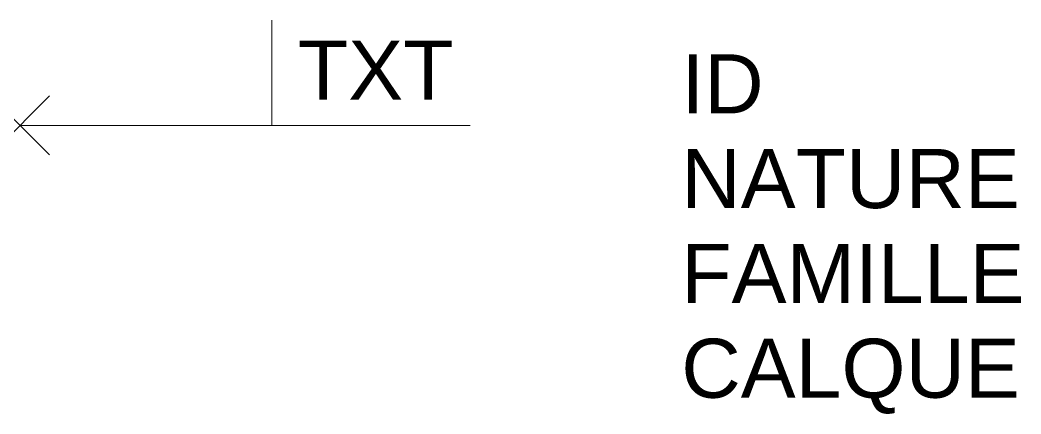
# Model space of a CAD drawing. Header units: metres. Extents: x 3120.49 to 3123.89, y 1766.11 to 1767.44.
import ezdxf

# ---------------------------------------------------------------- set-up
doc = ezdxf.new("R2010")
doc.units = ezdxf.units.M
doc.header["$PDMODE"] = 3
doc.header["$PDSIZE"] = 0.1
doc.linetypes.add('Socle_Continu', pattern=[2.5, 2.5, 0])
doc.layers.add('MOBUR_SCI', color=251, linetype='Socle_Continu', lineweight=13)
doc.styles.get("Standard").update_dxf_attribs({"font": 'arial.ttf'})

msp = doc.modelspace()

# ---------------------------------------------------------------- linework, layer by layer
at = {"layer": 'MOBUR_SCI', "linetype": 'Socle_Continu'}
msp.add_line((3121.3457, 1767.0836), (3120.4916, 1767.0836), dxfattribs=at)
at = {"layer": 'MOBUR_SCI', "linetype": 'Socle_Continu', "flags": 128}
msp.add_lwpolyline([(3122.0188, 1767.0836), (3121.3457, 1767.0836), (3121.3457, 1767.4406)], dxfattribs=at)
at = {"layer": 'MOBUR_SCI', "linetype": 'Socle_Continu'}
msp.add_point((3120.4916, 1767.0836), dxfattribs=at)

# ---------------------------------------------------------------- texts
msp.add_attdef('TXT', (3121.4343, 1767.1709), 'Texte libre, toutes informations utiles', height=0.2, dxfattribs=at)
at = {"layer": 'MOBUR_SCI', "linetype": 'Socle_Continu', "flags": 9}
for tag, p, s in [('ID', (3122.7348, 1767.1245), 'NP_0937'), ('NATURE', (3122.7348, 1766.8033), 'Texte libre'), ('FAMILLE', (3122.7348, 1766.482), 'Mobilier urbain'), ('CALQUE', (3122.7348, 1766.1607), 'MOBUR_SCI')]:
    msp.add_attdef(tag, p, s, height=0.2, dxfattribs=at)

doc.saveas('drawing.dxf')
